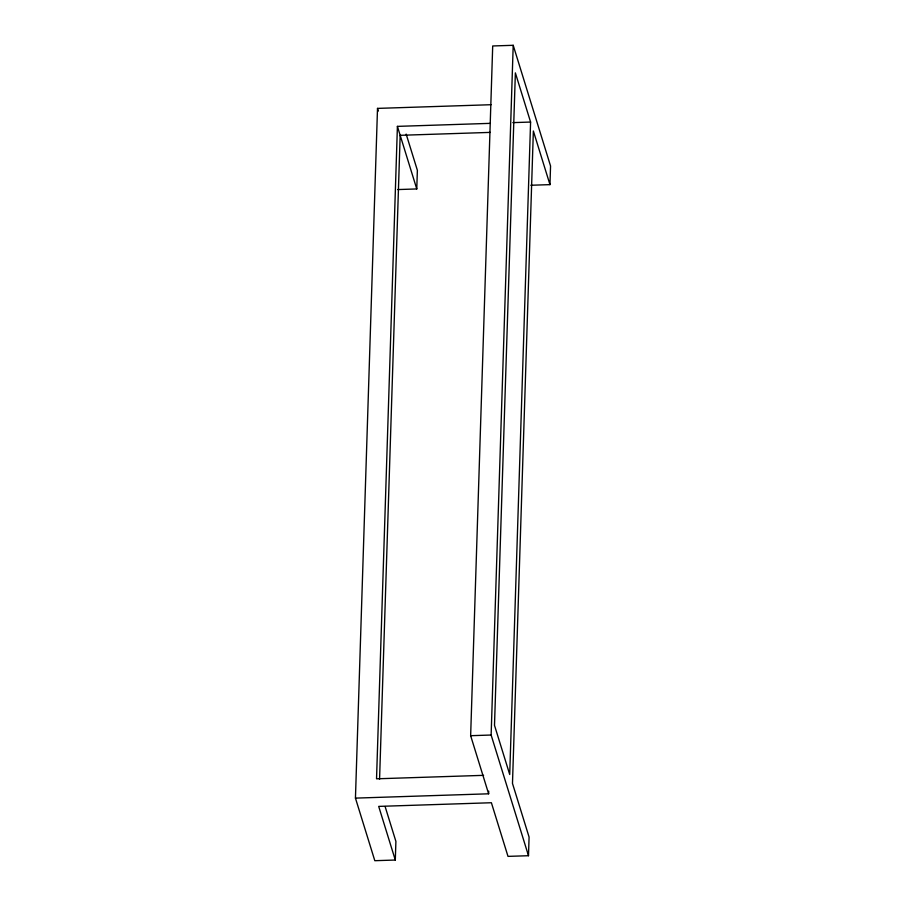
<?xml version="1.0" encoding="UTF-8"?>
<svg xmlns="http://www.w3.org/2000/svg" width="906" height="906" viewBox="0 0 906 906"><rect width="100%" height="100%" fill="white"/><g stroke="black" fill="none" stroke-linecap="round" stroke-linejoin="round"><path stroke-width="1.36" d="M385.107 806.533L395.899 841.391L395.299 860.032L374.812 860.7L355.446 798.118L377.508 108.392L491.075 104.711M490.384 123.352L397.406 126.376L376.534 778.809L483.589 775.343M379.569 779.285L400.169 135.311L490.327 132.389M397.655 189.569L416.771 188.946L417.372 170.305L406.16 134.099M355.446 798.118L488.628 793.803L470.644 735.695L492.705 45.968L513.204 45.3L550.554 165.991L549.965 184.631L530.837 185.254M488.628 793.803L488.708 791.131M395.299 860.032L378.697 806.397L491.392 802.739L507.994 856.374L528.492 855.717L491.131 735.026L513.204 45.3M530.588 122.05L509.716 774.494L494.495 725.321L515.367 72.876L530.588 122.05L512.83 122.627M528.492 855.717L529.081 837.076L512.479 783.43L533.362 130.996L549.965 184.631M470.644 735.695L491.131 735.026M397.406 126.376L416.771 188.946M377.508 108.392L378.334 111.064"/></g></svg>
